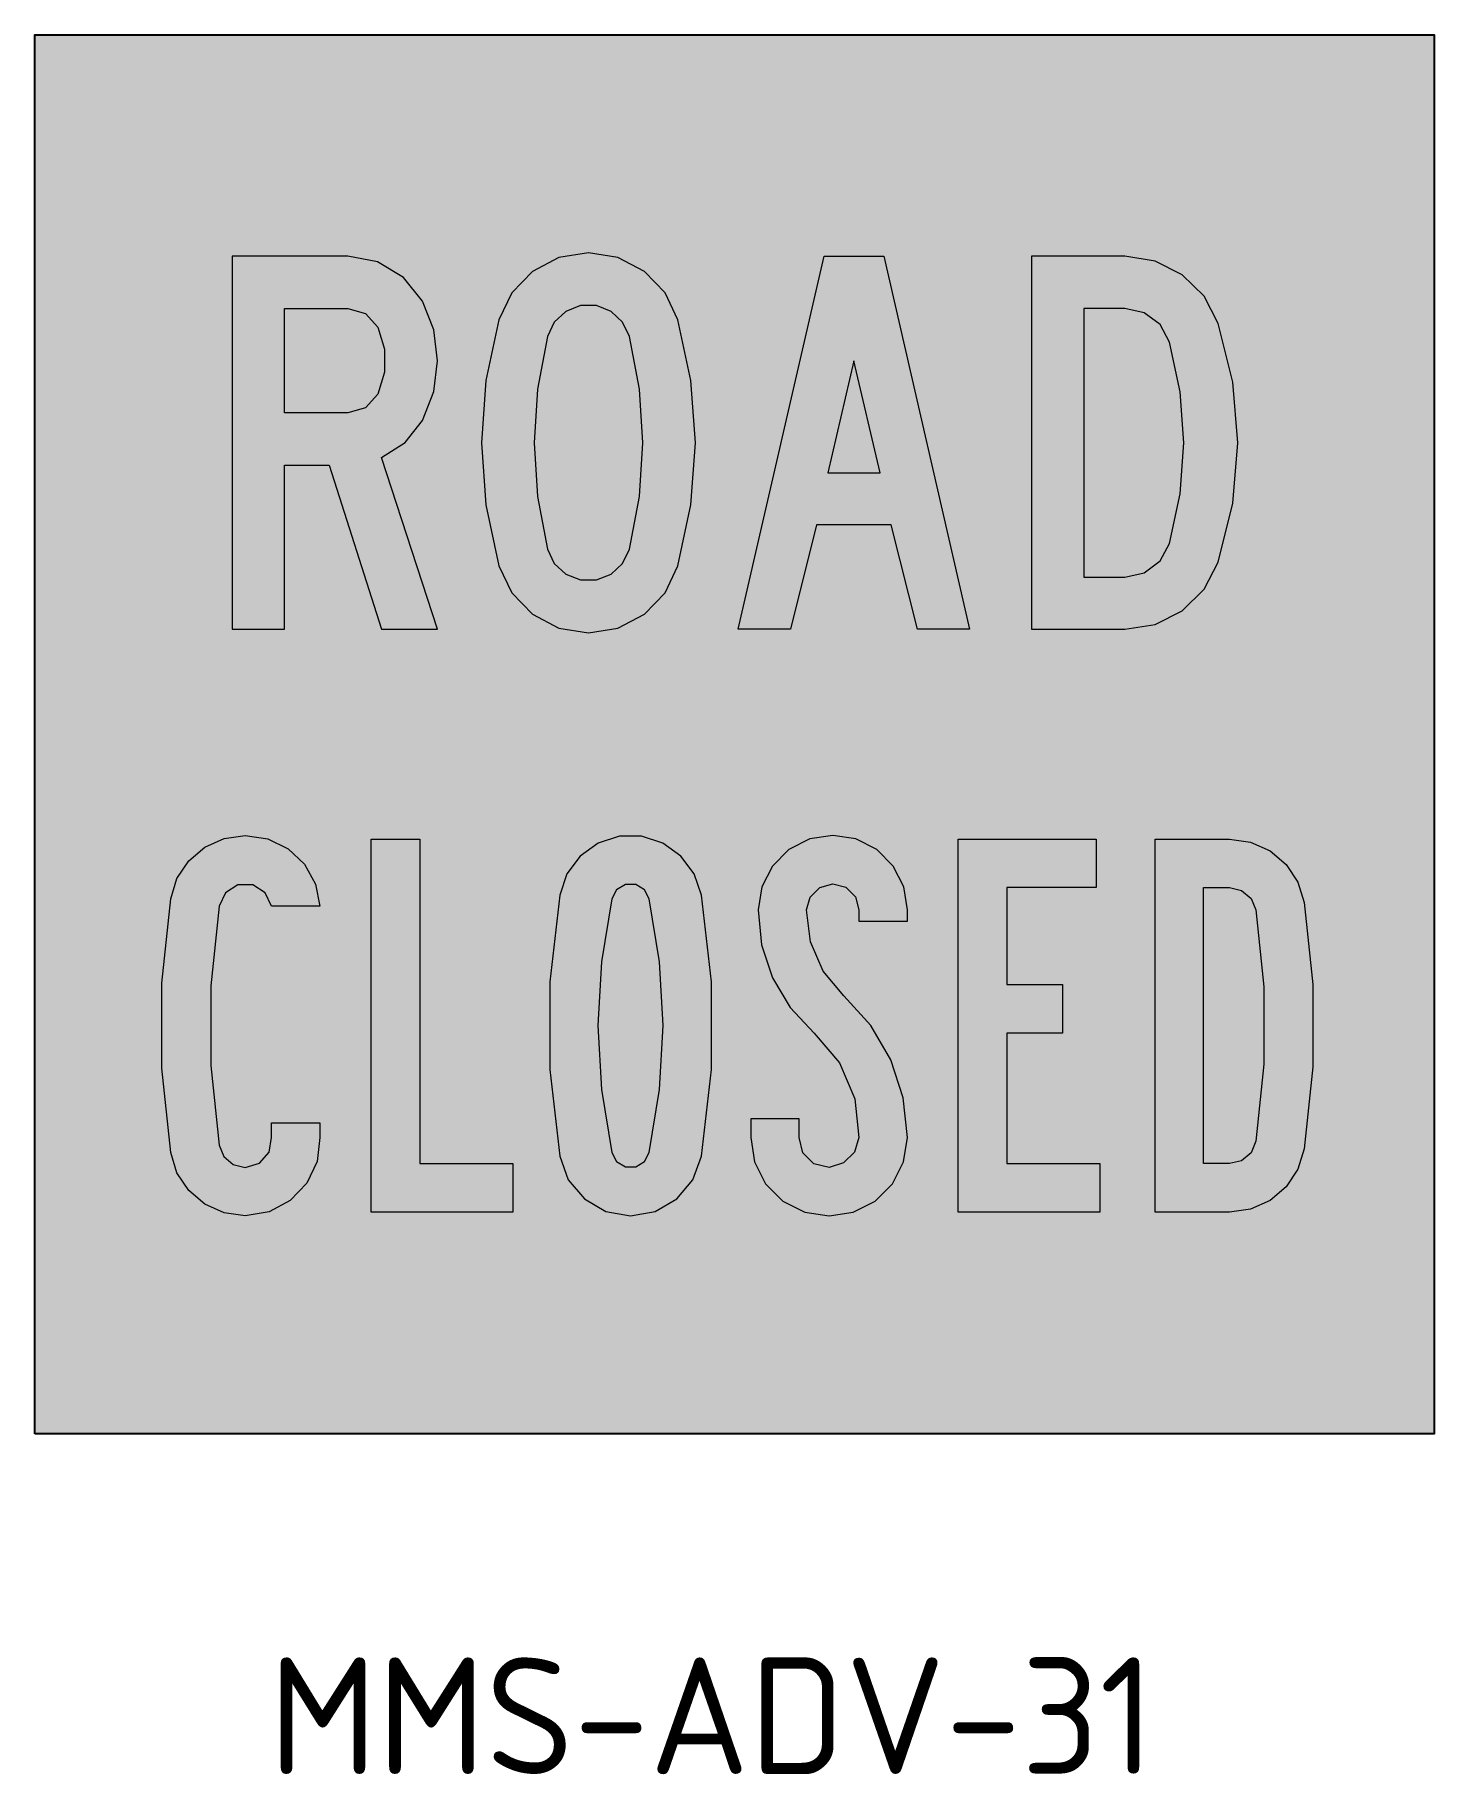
# Model space of a CAD drawing. Extents: x 162 to 359, y 73 to 230.
# Drawn here: x 161.8 to 221.8, y 155.2 to 229.8 of the extents above.
import ezdxf

# ---------------------------------------------------------------- set-up
doc = ezdxf.new("R2010")
doc.units = 0
doc.header["$LTSCALE"] = 0.3
doc.header["$MEASUREMENT"] = 0
doc.layers.add('L25', color=1, linetype='CONTINUOUS')
doc.layers.add('yellow', color=50, linetype='CONTINUOUS')
doc.styles.add('iso', font='iso3098b.shx')

msp = doc.modelspace()

# ---------------------------------------------------------------- hatches: boundary and pattern name
at = {"layer": 'L25'}
h = msp.add_hatch(color=256, dxfattribs=at)
h.paths.add_polyline_path([(198.052, 211.035), (196.934, 215.838), (195.811, 211.035)], flags=16)
h.paths.add_polyline_path([(170.278, 220.314), (170.278, 204.318), (172.519, 204.318), (172.519, 211.357), (174.437, 211.357), (176.673, 204.318), (179.074, 204.318), (176.673, 211.679), (177.695, 212.324), (178.435, 213.275), (178.913, 214.519), (179.079, 215.838), (178.913, 217.157), (178.435, 218.396), (177.624, 219.413), (176.511, 220.083), (175.238, 220.314)])
h.paths.add_polyline_path([(175.238, 218.079), (175.988, 217.857), (176.517, 217.278), (176.809, 216.332), (176.809, 215.34), (176.517, 214.398), (175.988, 213.814), (175.238, 213.598), (172.519, 213.598), (172.519, 218.079)], flags=16)
h.paths.add_polyline_path([(187.307, 207.757), (187.74, 210.018), (187.881, 212.319), (187.74, 214.615), (187.307, 216.875), (187.015, 217.49), (186.521, 217.953), (185.892, 218.205), (185.212, 218.205), (184.578, 217.953), (184.084, 217.49), (183.792, 216.875), (183.359, 214.615), (183.218, 212.319), (183.359, 210.018), (183.792, 207.757), (184.084, 207.143), (184.578, 206.679), (185.212, 206.433), (185.892, 206.433), (186.521, 206.679), (187.015, 207.143)], flags=16)
h.paths.add_polyline_path([(189.386, 207.037), (189.945, 209.65), (190.136, 212.319), (189.945, 214.982), (189.386, 217.595), (188.832, 218.748), (187.946, 219.67), (186.813, 220.264), (185.549, 220.47), (184.286, 220.264), (183.153, 219.67), (182.267, 218.748), (181.713, 217.595), (181.154, 214.982), (180.963, 212.319), (181.154, 209.65), (181.713, 207.037), (182.267, 205.884), (183.153, 204.962), (184.286, 204.368), (185.549, 204.167), (186.813, 204.368), (187.946, 204.962), (188.832, 205.884)])
h.paths.add_polyline_path([(191.974, 204.318), (195.655, 220.314), (198.213, 220.314), (201.888, 204.318), (199.653, 204.318), (198.53, 208.799), (195.333, 208.799), (194.215, 204.318)])
h.paths.add_polyline_path([(206.793, 206.558), (208.55, 206.558), (209.381, 206.74), (210.06, 207.253), (210.468, 207.999), (210.926, 210.133), (211.083, 212.319), (210.926, 214.499), (210.468, 216.639), (210.06, 217.384), (209.381, 217.893), (208.55, 218.079), (206.793, 218.079)], flags=16)
h.paths.add_polyline_path([(204.552, 204.318), (208.55, 204.318), (209.844, 204.519), (211.012, 205.113), (211.944, 206.035), (212.548, 207.198), (213.182, 209.721), (213.394, 212.319), (213.182, 214.912), (212.548, 217.434), (211.944, 218.602), (211.012, 219.524), (209.844, 220.113), (208.55, 220.314), (204.552, 220.314)])
h = msp.add_hatch(color=256, dxfattribs=at)
h.paths.add_polyline_path([(213.041, 195.317), (213.942, 195.191), (214.773, 194.823), (215.468, 194.229), (215.967, 193.469), (216.238, 192.598), (216.606, 189.083), (216.606, 185.554), (216.238, 182.039), (215.967, 181.168), (215.468, 180.408), (214.773, 179.819), (213.942, 179.446), (213.041, 179.32), (209.844, 179.32), (209.844, 195.317)])
h.paths.add_polyline_path([(213.041, 193.237), (213.555, 193.117), (213.958, 192.769), (214.159, 192.281), (214.506, 188.978), (214.506, 185.66), (214.159, 182.362), (213.958, 181.868), (213.555, 181.521), (213.041, 181.4), (211.918, 181.4), (211.918, 193.237)], flags=16)
h.paths.add_polyline_path([(194.905, 192.281), (195.061, 192.835), (195.469, 193.242), (196.028, 193.398), (196.591, 193.252), (196.999, 192.845), (197.145, 192.281), (197.145, 191.797), (199.225, 191.797), (199.225, 192.281), (199.069, 193.268), (198.616, 194.164), (197.911, 194.874), (197.014, 195.327), (196.028, 195.478), (195.036, 195.327), (194.139, 194.874), (193.434, 194.164), (192.981, 193.268), (192.825, 192.281), (192.976, 190.79), (193.445, 189.375), (194.205, 188.091), (195.227, 186.999), (196.31, 185.725), (196.969, 184.184), (197.145, 182.518), (196.954, 181.893), (196.491, 181.43), (195.866, 181.239), (195.212, 181.395), (194.739, 181.868), (194.588, 182.518), (194.588, 183.318), (192.508, 183.318), (192.508, 182.518), (192.669, 181.48), (193.142, 180.539), (193.888, 179.794), (194.824, 179.32), (195.866, 179.159), (196.904, 179.32), (197.845, 179.794), (198.585, 180.539), (199.064, 181.48), (199.225, 182.518), (199.044, 184.219), (198.51, 185.846), (197.654, 187.331), (196.506, 188.6), (195.62, 189.652), (195.071, 190.911)])
h.paths.add_polyline_path([(174.034, 192.437), (171.96, 192.437), (171.688, 193.016), (171.154, 193.353), (170.52, 193.353), (169.986, 193.016), (169.719, 192.437), (169.362, 189.033), (169.362, 185.604), (169.719, 182.2), (169.921, 181.707), (170.323, 181.365), (170.837, 181.239), (171.446, 181.415), (171.864, 181.893), (171.96, 182.518), (171.96, 183.157), (174.034, 183.157), (174.034, 182.518), (173.913, 181.495), (173.475, 180.559), (172.765, 179.814), (171.854, 179.33), (170.837, 179.159), (169.936, 179.285), (169.105, 179.658), (168.41, 180.247), (167.906, 181.007), (167.64, 181.878), (167.262, 185.498), (167.262, 189.139), (167.64, 192.759), (167.906, 193.63), (168.41, 194.39), (169.105, 194.98), (169.936, 195.352), (170.837, 195.478), (171.799, 195.332), (172.67, 194.909), (173.375, 194.239), (173.843, 193.388)])
h.paths.add_polyline_path([(176.24, 195.317), (178.319, 195.317), (178.319, 181.4), (182.312, 181.4), (182.312, 179.32), (176.24, 179.32)])
h.paths.add_polyline_path([(187.352, 179.159), (188.409, 179.351), (189.336, 179.889), (190.026, 180.71), (190.393, 181.717), (190.821, 185.443), (190.821, 189.194), (190.393, 192.92), (190.086, 193.826), (189.517, 194.592), (188.742, 195.151), (187.83, 195.443), (186.879, 195.443), (185.967, 195.151), (185.192, 194.592), (184.623, 193.826), (184.316, 192.92), (183.888, 189.194), (183.888, 185.443), (184.316, 181.717), (184.683, 180.71), (185.373, 179.889), (186.3, 179.351)])
h.paths.add_polyline_path([(188.153, 181.878), (188.601, 184.582), (188.752, 187.321), (188.601, 190.055), (188.153, 192.759), (187.946, 193.147), (187.574, 193.373), (187.136, 193.373), (186.758, 193.147), (186.557, 192.759), (186.108, 190.055), (185.957, 187.321), (186.108, 184.582), (186.557, 181.878), (186.758, 181.49), (187.136, 181.269), (187.574, 181.269), (187.946, 181.49)], flags=16)
h.paths.add_polyline_path([(201.405, 195.317), (207.321, 195.317), (207.321, 193.237), (203.485, 193.237), (203.485, 189.078), (205.881, 189.078), (205.881, 186.999), (203.485, 186.999), (203.485, 181.4), (207.477, 181.4), (207.477, 179.32), (201.405, 179.32)])
at = {"layer": 'yellow'}
h = msp.add_hatch(color=256, dxfattribs=at)
h.paths.add_polyline_path([(221.811, 229.816), (161.811, 229.816), (161.811, 169.816), (221.811, 169.816)])
h.paths.add_polyline_path([(191.974, 204.318), (195.655, 220.314), (198.213, 220.314), (201.888, 204.318), (199.653, 204.318), (198.53, 208.799), (195.333, 208.799), (194.215, 204.318)], flags=16)
h.paths.add_polyline_path([(187.946, 204.962), (186.813, 204.368), (185.549, 204.167), (184.286, 204.368), (183.153, 204.962), (182.267, 205.884), (181.713, 207.037), (181.154, 209.65), (180.963, 212.319), (181.154, 214.982), (181.713, 217.595), (182.267, 218.748), (183.153, 219.67), (184.286, 220.264), (185.549, 220.47), (186.813, 220.264), (187.946, 219.67), (188.832, 218.748), (189.386, 217.595), (189.945, 214.982), (190.136, 212.319), (189.945, 209.65), (189.386, 207.037), (188.832, 205.884)], flags=16)
h.paths.add_polyline_path([(186.521, 206.679), (185.892, 206.433), (185.212, 206.433), (184.578, 206.679), (184.084, 207.143), (183.792, 207.757), (183.359, 210.018), (183.218, 212.319), (183.359, 214.615), (183.792, 216.875), (184.084, 217.49), (184.578, 217.953), (185.212, 218.205), (185.892, 218.205), (186.521, 217.953), (187.015, 217.49), (187.307, 216.875), (187.74, 214.615), (187.881, 212.319), (187.74, 210.018), (187.307, 207.757), (187.015, 207.143)], flags=0)
h.paths.add_polyline_path([(188.742, 195.151), (189.517, 194.592), (190.086, 193.826), (190.393, 192.92), (190.821, 189.194), (190.821, 185.443), (190.393, 181.717), (190.026, 180.71), (189.336, 179.889), (188.409, 179.351), (187.352, 179.159), (186.3, 179.351), (185.373, 179.889), (184.683, 180.71), (184.316, 181.717), (183.888, 185.443), (183.888, 189.194), (184.316, 192.92), (184.623, 193.826), (185.192, 194.592), (185.967, 195.151), (186.879, 195.443), (187.83, 195.443)], flags=16)
h.paths.add_polyline_path([(195.036, 195.327), (196.028, 195.478), (197.014, 195.327), (197.911, 194.874), (198.616, 194.164), (199.069, 193.268), (199.225, 192.281), (199.225, 191.797), (197.145, 191.797), (197.145, 192.281), (196.999, 192.845), (196.591, 193.252), (196.028, 193.398), (195.469, 193.242), (195.061, 192.835), (194.905, 192.281), (195.071, 190.911), (195.62, 189.652), (196.506, 188.6), (197.654, 187.331), (198.51, 185.846), (199.044, 184.219), (199.225, 182.518), (199.064, 181.48), (198.585, 180.539), (197.845, 179.794), (196.904, 179.32), (195.866, 179.159), (194.824, 179.32), (193.888, 179.794), (193.142, 180.539), (192.669, 181.48), (192.508, 182.518), (192.508, 183.318), (194.588, 183.318), (194.588, 182.518), (194.739, 181.868), (195.212, 181.395), (195.866, 181.239), (196.491, 181.43), (196.954, 181.893), (197.145, 182.518), (196.969, 184.184), (196.31, 185.725), (195.227, 186.999), (194.205, 188.091), (193.445, 189.375), (192.976, 190.79), (192.825, 192.281), (192.981, 193.268), (193.434, 194.164), (194.139, 194.874)], flags=16)
h.paths.add_polyline_path([(187.574, 193.373), (187.946, 193.147), (188.153, 192.759), (188.601, 190.055), (188.752, 187.321), (188.601, 184.582), (188.153, 181.878), (187.946, 181.49), (187.574, 181.269), (187.136, 181.269), (186.758, 181.49), (186.557, 181.878), (186.108, 184.582), (185.957, 187.321), (186.108, 190.055), (186.557, 192.759), (186.758, 193.147), (187.136, 193.373)], flags=0)
h.paths.add_polyline_path([(195.811, 211.035), (196.934, 215.838), (198.052, 211.035)], flags=0)
h.paths.add_polyline_path([(179.074, 204.318), (176.673, 204.318), (174.437, 211.357), (172.519, 211.357), (172.519, 204.318), (170.278, 204.318), (170.278, 220.314), (175.238, 220.314), (176.511, 220.083), (177.624, 219.413), (178.435, 218.396), (178.913, 217.157), (179.079, 215.838), (178.913, 214.519), (178.435, 213.275), (177.695, 212.324), (176.673, 211.679)], flags=16)
h.paths.add_polyline_path([(201.405, 195.317), (207.321, 195.317), (207.321, 193.237), (203.485, 193.237), (203.485, 189.078), (205.881, 189.078), (205.881, 186.999), (203.485, 186.999), (203.485, 181.4), (207.477, 181.4), (207.477, 179.32), (201.405, 179.32)], flags=16)
h.paths.add_polyline_path([(204.552, 204.318), (204.552, 220.314), (208.55, 220.314), (209.844, 220.113), (211.012, 219.524), (211.944, 218.602), (212.548, 217.434), (213.182, 214.912), (213.394, 212.319), (213.182, 209.721), (212.548, 207.198), (211.944, 206.035), (211.012, 205.113), (209.844, 204.519), (208.55, 204.318)], flags=16)
h.paths.add_polyline_path([(178.319, 195.317), (178.319, 181.4), (182.312, 181.4), (182.312, 179.32), (176.24, 179.32), (176.24, 195.317)], flags=16)
h.paths.add_polyline_path([(206.793, 206.558), (206.793, 218.079), (208.55, 218.079), (209.381, 217.893), (210.06, 217.384), (210.468, 216.639), (210.926, 214.499), (211.083, 212.319), (210.926, 210.133), (210.468, 207.999), (210.06, 207.253), (209.381, 206.74), (208.55, 206.558)], flags=0)
h.paths.add_polyline_path([(173.843, 193.388), (174.034, 192.437), (171.96, 192.437), (171.688, 193.016), (171.154, 193.353), (170.52, 193.353), (169.986, 193.016), (169.719, 192.437), (169.362, 189.033), (169.362, 185.604), (169.719, 182.2), (169.921, 181.707), (170.323, 181.365), (170.837, 181.239), (171.446, 181.415), (171.864, 181.893), (171.96, 182.518), (171.96, 183.157), (174.034, 183.157), (174.034, 182.518), (173.913, 181.495), (173.475, 180.559), (172.765, 179.814), (171.854, 179.33), (170.837, 179.159), (169.936, 179.285), (169.105, 179.658), (168.41, 180.247), (167.906, 181.007), (167.64, 181.878), (167.262, 185.498), (167.262, 189.139), (167.64, 192.759), (167.906, 193.63), (168.41, 194.39), (169.105, 194.98), (169.936, 195.352), (170.837, 195.478), (171.799, 195.332), (172.67, 194.909), (173.375, 194.239)], flags=16)
h.paths.add_polyline_path([(176.517, 214.398), (175.988, 213.814), (175.238, 213.598), (172.519, 213.598), (172.519, 218.079), (175.238, 218.079), (175.988, 217.857), (176.517, 217.278), (176.809, 216.332), (176.809, 215.34)], flags=0)
h.paths.add_polyline_path([(209.844, 195.317), (213.041, 195.317), (213.942, 195.191), (214.773, 194.823), (215.468, 194.229), (215.967, 193.469), (216.238, 192.598), (216.606, 189.083), (216.606, 185.554), (216.238, 182.039), (215.967, 181.168), (215.468, 180.408), (214.773, 179.819), (213.942, 179.446), (213.041, 179.32), (209.844, 179.32)], flags=16)
h.paths.add_polyline_path([(211.918, 193.237), (213.041, 193.237), (213.555, 193.117), (213.958, 192.769), (214.159, 192.281), (214.506, 188.978), (214.506, 185.66), (214.159, 182.362), (213.958, 181.868), (213.555, 181.521), (213.041, 181.4), (211.918, 181.4)], flags=0)

# ---------------------------------------------------------------- linework, layer by layer
at = {"layer": 'L25'}
msp.add_lwpolyline([(161.811, 169.816), (161.811, 229.816), (221.811, 229.816), (221.811, 169.816)], close=True, dxfattribs=at)
at = {"layer": 'L25', "lineweight": 0}
for points in [[(170.278, 220.314), (170.278, 204.318), (172.519, 204.318), (172.519, 211.357), (174.437, 211.357), (176.673, 204.318), (179.074, 204.318), (176.673, 211.679), (177.695, 212.324), (178.435, 213.275), (178.913, 214.519), (179.079, 215.838), (178.913, 217.157), (178.435, 218.396), (177.624, 219.413), (176.511, 220.083), (175.238, 220.314)], [(189.386, 207.037), (189.945, 209.65), (190.136, 212.319), (189.945, 214.982), (189.386, 217.595), (188.832, 218.748), (187.946, 219.67), (186.813, 220.264), (185.549, 220.47), (184.286, 220.264), (183.153, 219.67), (182.267, 218.748), (181.713, 217.595), (181.154, 214.982), (180.963, 212.319), (181.154, 209.65), (181.713, 207.037), (182.267, 205.884), (183.153, 204.962), (184.286, 204.368), (185.549, 204.167), (186.813, 204.368), (187.946, 204.962), (188.832, 205.884), (189.386, 207.037)], [(191.974, 204.318), (195.655, 220.314), (198.213, 220.314), (201.888, 204.318), (199.653, 204.318), (198.53, 208.799), (195.333, 208.799), (194.215, 204.318), (191.974, 204.318)], [(204.552, 204.318), (208.55, 204.318), (209.844, 204.519), (211.012, 205.113), (211.944, 206.035), (212.548, 207.198), (213.182, 209.721), (213.394, 212.319), (213.182, 214.912), (212.548, 217.434), (211.944, 218.602), (211.012, 219.524), (209.844, 220.113), (208.55, 220.314), (204.552, 220.314), (204.552, 204.318)], [(175.238, 218.079), (175.988, 217.857), (176.517, 217.278), (176.809, 216.332), (176.809, 215.34), (176.517, 214.398), (175.988, 213.814), (175.238, 213.598), (172.519, 213.598), (172.519, 218.079)], [(187.307, 207.757), (187.74, 210.018), (187.881, 212.319), (187.74, 214.615), (187.307, 216.875), (187.015, 217.49), (186.521, 217.953), (185.892, 218.205), (185.212, 218.205), (184.578, 217.953), (184.084, 217.49), (183.792, 216.875), (183.359, 214.615), (183.218, 212.319), (183.359, 210.018), (183.792, 207.757), (184.084, 207.143), (184.578, 206.679), (185.212, 206.433), (185.892, 206.433), (186.521, 206.679), (187.015, 207.143), (187.307, 207.757)], [(206.793, 206.558), (208.55, 206.558), (209.381, 206.74), (210.06, 207.253), (210.468, 207.999), (210.926, 210.133), (211.083, 212.319), (210.926, 214.499), (210.468, 216.639), (210.06, 217.384), (209.381, 217.893), (208.55, 218.079), (206.793, 218.079), (206.793, 206.558)], [(198.052, 211.035), (196.934, 215.838), (195.811, 211.035)], [(174.034, 192.437), (171.96, 192.437), (171.688, 193.016), (171.154, 193.353), (170.52, 193.353), (169.986, 193.016), (169.719, 192.437), (169.362, 189.033), (169.362, 185.604), (169.719, 182.2), (169.921, 181.707), (170.323, 181.365), (170.837, 181.239), (171.446, 181.415), (171.864, 181.893), (171.96, 182.518), (171.96, 183.157), (174.034, 183.157), (174.034, 182.518), (173.913, 181.495), (173.475, 180.559), (172.765, 179.814), (171.854, 179.33), (170.837, 179.159), (169.936, 179.285), (169.105, 179.658), (168.41, 180.247), (167.906, 181.007), (167.64, 181.878), (167.262, 185.498), (167.262, 189.139), (167.64, 192.759), (167.906, 193.63), (168.41, 194.39), (169.105, 194.98), (169.936, 195.352), (170.837, 195.478), (171.799, 195.332), (172.67, 194.909), (173.375, 194.239), (173.843, 193.388)], [(194.905, 192.281), (195.061, 192.835), (195.469, 193.242), (196.028, 193.398), (196.591, 193.252), (196.999, 192.845), (197.145, 192.281), (197.145, 191.797), (199.225, 191.797), (199.225, 192.281), (199.069, 193.268), (198.616, 194.164), (197.911, 194.874), (197.014, 195.327), (196.028, 195.478), (195.036, 195.327), (194.139, 194.874), (193.434, 194.164), (192.981, 193.268), (192.825, 192.281), (192.976, 190.79), (193.445, 189.375), (194.205, 188.091), (195.227, 186.999), (196.31, 185.725), (196.969, 184.184), (197.145, 182.518), (196.954, 181.893), (196.491, 181.43), (195.866, 181.239), (195.212, 181.395), (194.739, 181.868), (194.588, 182.518), (194.588, 183.318), (192.508, 183.318), (192.508, 182.518), (192.669, 181.48), (193.142, 180.539), (193.888, 179.794), (194.824, 179.32), (195.866, 179.159), (196.904, 179.32), (197.845, 179.794), (198.585, 180.539), (199.064, 181.48), (199.225, 182.518), (199.044, 184.219), (198.51, 185.846), (197.654, 187.331), (196.506, 188.6), (195.62, 189.652), (195.071, 190.911)], [(176.24, 195.317), (178.319, 195.317), (178.319, 181.4), (182.312, 181.4), (182.312, 179.32), (176.24, 179.32), (176.24, 195.317)], [(187.352, 179.159), (188.409, 179.351), (189.336, 179.889), (190.026, 180.71), (190.393, 181.717), (190.821, 185.443), (190.821, 189.194), (190.393, 192.92), (190.086, 193.826), (189.517, 194.592), (188.742, 195.151), (187.83, 195.443), (186.879, 195.443), (185.967, 195.151), (185.192, 194.592), (184.623, 193.826), (184.316, 192.92), (183.888, 189.194), (183.888, 185.443), (184.316, 181.717), (184.683, 180.71), (185.373, 179.889), (186.3, 179.351), (187.352, 179.159)], [(201.405, 195.317), (207.321, 195.317), (207.321, 193.237), (203.485, 193.237), (203.485, 189.078), (205.881, 189.078), (205.881, 186.999), (203.485, 186.999), (203.485, 181.4), (207.477, 181.4), (207.477, 179.32), (201.405, 179.32), (201.405, 195.317)], [(213.041, 195.317), (213.942, 195.191), (214.773, 194.823), (215.468, 194.229), (215.967, 193.469), (216.238, 192.598), (216.606, 189.083), (216.606, 185.554), (216.238, 182.039), (215.967, 181.168), (215.468, 180.408), (214.773, 179.819), (213.942, 179.446), (213.041, 179.32), (209.844, 179.32), (209.844, 195.317)], [(188.153, 181.878), (188.601, 184.582), (188.752, 187.321), (188.601, 190.055), (188.153, 192.759), (187.946, 193.147), (187.574, 193.373), (187.136, 193.373), (186.758, 193.147), (186.557, 192.759), (186.108, 190.055), (185.957, 187.321), (186.108, 184.582), (186.557, 181.878), (186.758, 181.49), (187.136, 181.269), (187.574, 181.269), (187.946, 181.49), (188.153, 181.878)], [(213.041, 193.237), (213.555, 193.117), (213.958, 192.769), (214.159, 192.281), (214.506, 188.978), (214.506, 185.66), (214.159, 182.362), (213.958, 181.868), (213.555, 181.521), (213.041, 181.4), (211.918, 181.4), (211.918, 193.237)]]:
    msp.add_lwpolyline(points, close=True, dxfattribs=at)

# ---------------------------------------------------------------- texts
at = {"layer": 'yellow', "insert": (171.841, 160.224), "char_height": 5, "width": 48.23295, "attachment_point": 1, "style": 'iso'}
msp.add_mtext('{\\C3;MMS-ADV-31}', dxfattribs=at)

doc.saveas('drawing.dxf')
